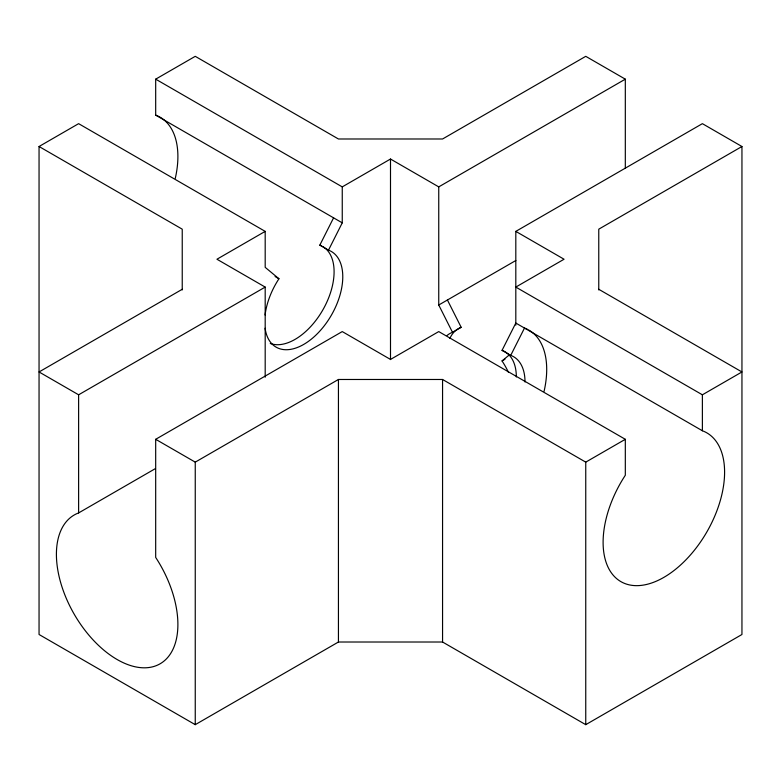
<?xml version="1.0" encoding="UTF-8"?>
<svg xmlns="http://www.w3.org/2000/svg" width="781" height="781" viewBox="0 0 781 781"><rect width="100%" height="100%" fill="white"/><g stroke="black" fill="none" stroke-linecap="round" stroke-linejoin="round"><path stroke-width="1.17" d="M265.091 328.235A55.226 31.884 -60 0 0 322.973 327.434A55.226 31.884 -60 0 0 328.498 250.154L319.82 245.146L333.585 217.84M328.498 250.154L342.254 222.849L342.254 186.884L155.683 79.164L155.683 115.129A85.91 49.593 -60 0 1 175.276 178.4M516.329 376.969A55.226 31.884 -60 0 0 502.046 350.357L515.811 323.051L702.383 430.761A85.91 49.593 -60 0 1 708.182 529.586A85.91 49.593 -60 0 1 619.518 580.781A85.91 49.593 -60 0 1 625.317 475.258L625.317 439.303L438.746 331.583L390.5 359.436L342.254 331.583L155.683 439.303L155.683 557.429A85.91 49.593 60 0 1 161.482 662.942A85.91 49.593 60 0 1 72.818 611.748A85.91 49.593 60 0 1 78.617 512.932L78.617 394.805L265.189 287.086L265.189 377.203M525.008 381.987A55.226 31.884 -60 0 0 510.725 355.365L524.49 328.059A85.91 49.593 -60 0 1 527.839 329.543M508.411 372.244A55.226 31.884 60 0 0 502.046 360.929L509.388 354.838M515.811 325.15L515.811 231.381L702.383 123.662L741.95 146.506L741.95 634.494L585.75 724.67L442.563 642.011L338.437 642.011L195.25 724.67L39.05 634.494L39.05 146.506L78.617 123.662L265.189 231.381L265.189 267.346L278.954 278.758A55.226 31.884 -60 0 0 265.091 314.997M155.683 79.164L195.25 56.33L338.437 138.989L442.563 138.989L585.75 56.33L625.317 79.164L625.317 168.071M265.189 231.381L216.942 259.233L265.189 287.086M342.254 186.884L390.5 159.031L438.746 186.884L625.317 79.164M182.237 289.292L39.05 371.961L78.617 394.805M78.617 512.932L155.458 468.571M447.093 335.449A55.226 31.884 60 0 1 452.502 332.325L438.746 305.01L515.841 260.503M155.683 439.303L195.25 462.137L338.437 379.478L442.563 379.478L585.75 462.137L625.317 439.303M741.95 146.506L598.763 229.175L598.763 289.946M452.502 332.325L461.18 327.317L447.415 300.002M502.046 360.929L504.946 359.26M515.811 231.381L564.058 259.233L515.811 287.086L702.383 394.805L741.95 371.961L598.763 289.292M155.683 115.129L342.254 222.849M502.046 350.357L510.725 355.365M275.088 276.533L278.954 278.758M39.05 146.506L182.237 229.175L182.237 289.946M702.383 394.805L702.383 430.761M585.75 462.137L585.75 724.67M442.563 379.478L442.563 642.011M438.746 186.884L438.746 305.01M390.5 159.031L390.5 359.602M338.437 379.478L338.437 642.011M195.25 462.137L195.25 724.67M322.66 246.484A55.226 31.884 -60 0 1 323.978 307.88A55.226 31.884 -60 0 1 270.275 343.464M319.82 245.146A55.226 31.884 -60 0 1 321.743 245.986M449.876 338.388A55.226 31.884 60 0 1 461.18 327.317M528.913 330.129A85.91 49.593 -60 0 1 544.084 391.33"/></g></svg>
